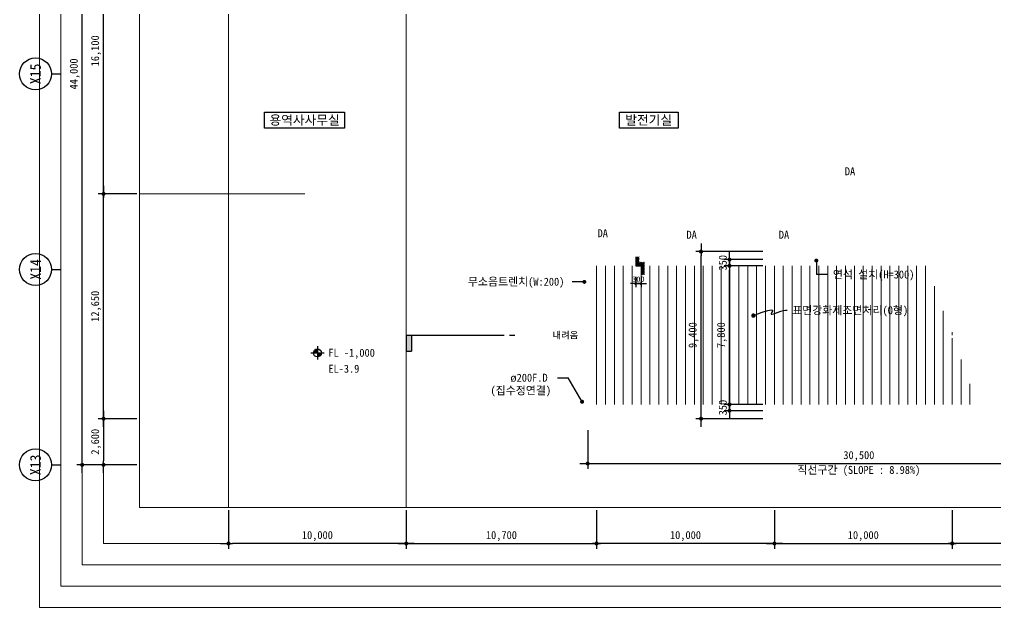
# Model space of a CAD drawing. Header units: millimetres. Extents: x 2292510 to 2787134, y 32296 to 526467.
# Drawn here: x 2297521 to 2352404, y 277341 to 310428 of the extents above; entities that cross this region are included whole.
import ezdxf
from ezdxf.enums import TextEntityAlignment as Align
from ezdxf.xclip import XClip

# ---------------------------------------------------------------- set-up
doc = ezdxf.new("R2010")
doc.units = ezdxf.units.MM
doc.header["$LTSCALE"] = 200
doc.header["$MEASUREMENT"] = 0
doc.header["$XCLIPFRAME"] = 0
doc.linetypes.add('CEN', pattern=[62, 60, -1, 0, -1])
doc.layers.get('0').update_dxf_attribs({"linetype": 'CONTINUOUS'})
for name, color, linetype, lineweight in [('A-AXIS-BUBL', 7, 'CONTINUOUS', 25), ('A-CNTL', 1, 'CEN', 15), ('A-DIMS', 7, 'CONTINUOUS', 25), ('A-MKXS-LEAD', 7, 'CONTINUOUS', 25), ('A-MKXS-MAK1', 3, 'CONTINUOUS', 25), ('A-MKXS-TEXT1', 3, 'CONTINUOUS', 25), ('A-MKXX-NAME', 3, 'CONTINUOUS', 25), ('A-MKXX-SYMB', 7, 'CONTINUOUS', 25), ('A-SSXS-PATT', 8, 'CONTINUOUS', 18), ('A-XXXX-HATC', 8, 'CONTINUOUS', 18), ('A-XXXX-SYMB', 7, 'CONTINUOUS', 25), ('A-XXXX-TXT2', 3, 'CONTINUOUS', 25)]:
    doc.layers.add(name, color=color, linetype=linetype, lineweight=lineweight)
doc.layers.add('A-XXXX-NPLT', color=144, linetype='CONTINUOUS', lineweight=15, plot=False)
doc.styles.add('HY울릉도L', font='')
doc.styles.add('돋움', font='')
doc.styles.add('돋움체', font='')
doc.styles.get('HY울릉도L').set_extended_font_data('HYwulM')
doc.styles.get('돋움').set_extended_font_data('DotumChe')
doc.styles.get('돋움체').set_extended_font_data('DotumChe')
doc.dimstyles.new('CDIM', dxfattribs={"dimtxt": 3, "dimasz": 1.5, "dimexe": 2, "dimexo": 1, "dimgap": 1, "dimtad": 1, "dimdec": 0, "dimrnd": 0.5, "dimzin": 0, "dimdsep": 32, "dimlunit": 6, "dimtxsty": 'HY울릉도L', "dimblk1": '_CIDOT', "dimblk2": '_CIDOT', "dimsah": 1, "dimcen": 5.5, "dimclrd": 2, "dimclre": 2, "dimclrt": 7, "dimadec": 0, "dimazin": 0, "dimtfac": 1, "dimtdec": 0, "dimtix": 1, "dimtmove": 2, "dimatfit": 1, "dimldrblk": '_CIDOT', "dimfxl": 1, "dimtolj": 1, "dimtzin": 0, "dimlwd": -1, "dimarcsym": 0})

# ---------------------------------------------------------------- blocks, each defined once
blk = doc.blocks.new('_CIDOT')
at = {"color": 0, "linetype": 'ByBlock'}
blk.add_line((2, 0), (-1, 0), dxfattribs=at)
at = {"color": 0, "linetype": 'ByBlock', "const_width": 0.5}
blk.add_lwpolyline([(-0.25, 0, 1), (0.25, 0, 1)], format="xyb", close=True, dxfattribs=at)
blk = doc.blocks.new('*D233')
at = {"layer": 'A-DIMS', "lineweight": -2, "transparency": 16777216}
for p, q in [((17391, 36500), (15216, 36500)), ((17391, 23850), (15216, 23850))]:
    blk.add_line(p, q, dxfattribs=at)
at = {"layer": 'A-DIMS', "transparency": 16777216}
blk.add_line((15516, 24075), (15516, 36275), dxfattribs=at)
at = {"layer": 'A-DIMS', "transparency": 16777216, "xscale": 225, "yscale": 225, "zscale": 225}
for p, rotation in [((15516, 36500), 90), ((15516, 23850), 270)]:
    blk.add_blockref('_CIDOT', p, dxfattribs=dict(at, rotation=rotation))
at = {"layer": 'A-DIMS', "color": 3, "transparency": 16777216, "insert": (15098, 30175), "char_height": 450, "attachment_point": 5, "rotation": 90, "style": '돋움'}
blk.add_mtext('\\A1;12,650', dxfattribs=at)
blk = doc.blocks.new('*D234')
at = {"layer": 'A-DIMS', "lineweight": -2, "transparency": 16777216}
for p, q in [((17391, 52600), (15216, 52600)), ((17391, 36500), (15216, 36500))]:
    blk.add_line(p, q, dxfattribs=at)
at = {"layer": 'A-DIMS', "transparency": 16777216}
blk.add_line((15516, 36725), (15516, 52375), dxfattribs=at)
at = {"layer": 'A-DIMS', "transparency": 16777216, "xscale": 225, "yscale": 225, "zscale": 225}
for p, rotation in [((15516, 52600), 90), ((15516, 36500), 270)]:
    blk.add_blockref('_CIDOT', p, dxfattribs=dict(at, rotation=rotation))
at = {"layer": 'A-DIMS', "color": 3, "transparency": 16777216, "insert": (15098, 44550), "char_height": 450, "attachment_point": 5, "rotation": 90, "style": '돋움'}
blk.add_mtext('\\A1;16,100', dxfattribs=at)
blk = doc.blocks.new('*D236')
at = {"layer": 'A-DIMS', "lineweight": -2, "transparency": 16777216}
for p, q in [((17391, 23850), (15216, 23850)), ((17391, 21250), (15216, 21250))]:
    blk.add_line(p, q, dxfattribs=at)
at = {"layer": 'A-DIMS', "transparency": 16777216}
blk.add_line((15516, 23625), (15516, 21475), dxfattribs=at)
at = {"layer": 'A-DIMS', "transparency": 16777216, "xscale": 225, "yscale": 225, "zscale": 225}
for p, rotation in [((15516, 23850), 90), ((15516, 21250), 270)]:
    blk.add_blockref('_CIDOT', p, dxfattribs=dict(at, rotation=rotation))
at = {"layer": 'A-DIMS', "color": 3, "transparency": 16777216, "insert": (15098, 22550), "char_height": 450, "attachment_point": 5, "rotation": 90, "style": '돋움'}
blk.add_mtext('\\A1;2,600', dxfattribs=at)
blk = doc.blocks.new('*D237')
at = {"layer": 'A-DIMS', "lineweight": -2, "transparency": 16777216}
for p, q in [((17391, 65250), (14016, 65250)), ((17391, 21250), (14016, 21250))]:
    blk.add_line(p, q, dxfattribs=at)
at = {"layer": 'A-DIMS', "transparency": 16777216}
blk.add_line((14316, 21475), (14316, 65025), dxfattribs=at)
at = {"layer": 'A-DIMS', "transparency": 16777216, "xscale": 225, "yscale": 225, "zscale": 225}
for p, rotation in [((14316, 65250), 90), ((14316, 21250), 270)]:
    blk.add_blockref('_CIDOT', p, dxfattribs=dict(at, rotation=rotation))
at = {"layer": 'A-DIMS', "color": 3, "transparency": 16777216, "insert": (13898, 43250), "char_height": 450, "attachment_point": 5, "rotation": 90, "style": '돋움'}
blk.add_mtext('\\A1;44,000', dxfattribs=at)
blk = doc.blocks.new('*D250')
at = {"layer": 'A-DIMS', "lineweight": -2, "transparency": 16777216}
for p, q in [((43241, 18700), (43241, 16525)), ((53241, 18700), (53241, 16525))]:
    blk.add_line(p, q, dxfattribs=at)
at = {"layer": 'A-DIMS', "transparency": 16777216}
blk.add_line((53016, 16825), (43466, 16825), dxfattribs=at)
at = {"layer": 'A-DIMS', "transparency": 16777216, "xscale": 225, "yscale": 225, "zscale": 225, "rotation": 180}
blk.add_blockref('_CIDOT', (43241, 16825), dxfattribs=at)
at = {"layer": 'A-DIMS', "transparency": 16777216, "xscale": 225, "yscale": 225, "zscale": 225}
blk.add_blockref('_CIDOT', (53241, 16825), dxfattribs=at)
at = {"layer": 'A-DIMS', "color": 3, "transparency": 16777216, "insert": (48241, 17243), "char_height": 450, "attachment_point": 5, "style": '돋움'}
blk.add_mtext('\\A1;10,000', dxfattribs=at)
blk = doc.blocks.new('*D251')
at = {"layer": 'A-DIMS', "lineweight": -2, "transparency": 16777216}
for p, q in [((53241, 18700), (53241, 16525)), ((63241, 18700), (63241, 16525))]:
    blk.add_line(p, q, dxfattribs=at)
at = {"layer": 'A-DIMS', "transparency": 16777216}
blk.add_line((53466, 16825), (63016, 16825), dxfattribs=at)
at = {"layer": 'A-DIMS', "transparency": 16777216, "xscale": 225, "yscale": 225, "zscale": 225, "rotation": 180}
blk.add_blockref('_CIDOT', (53241, 16825), dxfattribs=at)
at = {"layer": 'A-DIMS', "transparency": 16777216, "xscale": 225, "yscale": 225, "zscale": 225}
blk.add_blockref('_CIDOT', (63241, 16825), dxfattribs=at)
at = {"layer": 'A-DIMS', "color": 3, "transparency": 16777216, "insert": (58241, 17243), "char_height": 450, "attachment_point": 5, "style": '돋움'}
blk.add_mtext('\\A1;10,000', dxfattribs=at)
blk = doc.blocks.new('*D252')
at = {"layer": 'A-DIMS', "lineweight": -2, "transparency": 16777216}
for p, q in [((63241, 18700), (63241, 16525)), ((73241, 18700), (73241, 16525))]:
    blk.add_line(p, q, dxfattribs=at)
at = {"layer": 'A-DIMS', "transparency": 16777216}
blk.add_line((73016, 16825), (63466, 16825), dxfattribs=at)
at = {"layer": 'A-DIMS', "transparency": 16777216, "xscale": 225, "yscale": 225, "zscale": 225, "rotation": 180}
blk.add_blockref('_CIDOT', (63241, 16825), dxfattribs=at)
at = {"layer": 'A-DIMS', "transparency": 16777216, "xscale": 225, "yscale": 225, "zscale": 225}
blk.add_blockref('_CIDOT', (73241, 16825), dxfattribs=at)
at = {"layer": 'A-DIMS', "color": 3, "transparency": 16777216, "insert": (68241, 17243), "char_height": 450, "attachment_point": 5, "style": '돋움'}
blk.add_mtext('\\A1;10,000', dxfattribs=at)
blk = doc.blocks.new('*D253')
at = {"layer": 'A-DIMS', "lineweight": -2, "transparency": 16777216}
for p, q in [((32541, 18700), (32541, 16525)), ((43241, 18700), (43241, 16525))]:
    blk.add_line(p, q, dxfattribs=at)
at = {"layer": 'A-DIMS', "transparency": 16777216}
blk.add_line((32766, 16825), (43016, 16825), dxfattribs=at)
at = {"layer": 'A-DIMS', "transparency": 16777216, "xscale": 225, "yscale": 225, "zscale": 225, "rotation": 180}
blk.add_blockref('_CIDOT', (32541, 16825), dxfattribs=at)
at = {"layer": 'A-DIMS', "transparency": 16777216, "xscale": 225, "yscale": 225, "zscale": 225}
blk.add_blockref('_CIDOT', (43241, 16825), dxfattribs=at)
at = {"layer": 'A-DIMS', "color": 3, "transparency": 16777216, "insert": (37891, 17243), "char_height": 450, "attachment_point": 5, "style": '돋움'}
blk.add_mtext('\\A1;10,700', dxfattribs=at)
blk = doc.blocks.new('*D226')
at = {"layer": 'A-DIMS', "lineweight": -2, "transparency": 16777216}
for p, q in [((22541, 18700), (22541, 16525)), ((32541, 18700), (32541, 16525))]:
    blk.add_line(p, q, dxfattribs=at)
at = {"layer": 'A-DIMS', "transparency": 16777216}
blk.add_line((32316, 16825), (22766, 16825), dxfattribs=at)
at = {"layer": 'A-DIMS', "transparency": 16777216, "xscale": 225, "yscale": 225, "zscale": 225, "rotation": 180}
blk.add_blockref('_CIDOT', (22541, 16825), dxfattribs=at)
at = {"layer": 'A-DIMS', "transparency": 16777216, "xscale": 225, "yscale": 225, "zscale": 225}
blk.add_blockref('_CIDOT', (32541, 16825), dxfattribs=at)
at = {"layer": 'A-DIMS', "color": 3, "transparency": 16777216, "insert": (27541, 17243), "char_height": 450, "attachment_point": 5, "style": '돋움'}
blk.add_mtext('\\A1;10,000', dxfattribs=at)
blk = doc.blocks.new('*D37')
at = {"layer": 'A-DIMS', "lineweight": -2, "transparency": 16777216}
for p, q in [((2329471, 287316), (2329471, 285141)), ((2359971, 287316), (2359971, 285141))]:
    blk.add_line(p, q, dxfattribs=at)
at = {"layer": 'A-DIMS', "transparency": 16777216}
blk.add_line((2329696, 285441), (2359746, 285441), dxfattribs=at)
at = {"layer": 'A-DIMS', "transparency": 16777216, "xscale": 225, "yscale": 225, "zscale": 225, "rotation": 180}
blk.add_blockref('_CIDOT', (2329471, 285441), dxfattribs=at)
at = {"layer": 'A-DIMS', "transparency": 16777216, "xscale": 225, "yscale": 225, "zscale": 225}
blk.add_blockref('_CIDOT', (2359971, 285441), dxfattribs=at)
at = {"layer": 'A-DIMS', "color": 3, "transparency": 16777216, "insert": (2344721, 285858), "char_height": 450, "attachment_point": 5, "style": '돋움'}
blk.add_mtext('\\A1;30,500', dxfattribs=at)
blk = doc.blocks.new('*D72')
at = {"layer": 'A-DIMS', "lineweight": -2, "transparency": 16777216}
for p, q in [((2339321, 297366), (2335546, 297366)), ((2339321, 287966), (2335546, 287966))]:
    blk.add_line(p, q, dxfattribs=at)
at = {"layer": 'A-DIMS', "transparency": 16777216}
blk.add_line((2335846, 288191), (2335846, 297141), dxfattribs=at)
at = {"layer": 'A-DIMS', "transparency": 16777216, "xscale": 225, "yscale": 225, "zscale": 225}
for p, rotation in [((2335846, 297366), 90), ((2335846, 287966), 270)]:
    blk.add_blockref('_CIDOT', p, dxfattribs=dict(at, rotation=rotation))
at = {"layer": 'A-DIMS', "color": 3, "transparency": 16777216, "insert": (2335428, 292666), "char_height": 450, "attachment_point": 5, "rotation": 90, "style": '돋움'}
blk.add_mtext('\\A1;9,400', dxfattribs=at)
blk = doc.blocks.new('*D86')
at = {"layer": 'A-DIMS', "lineweight": -2, "transparency": 16777216}
for p, q in [((2339321, 296566), (2337146, 296566)), ((2339321, 288766), (2337146, 288766))]:
    blk.add_line(p, q, dxfattribs=at)
at = {"layer": 'A-DIMS', "transparency": 16777216}
blk.add_line((2337446, 288991), (2337446, 296341), dxfattribs=at)
at = {"layer": 'A-DIMS', "transparency": 16777216, "xscale": 225, "yscale": 225, "zscale": 225}
for p, rotation in [((2337446, 296566), 90), ((2337446, 288766), 270)]:
    blk.add_blockref('_CIDOT', p, dxfattribs=dict(at, rotation=rotation))
at = {"layer": 'A-DIMS', "color": 3, "transparency": 16777216, "insert": (2337028, 292666), "char_height": 450, "attachment_point": 5, "rotation": 90, "style": '돋움'}
blk.add_mtext('\\A1;7,800', dxfattribs=at)
blk = doc.blocks.new('*D87')
at = {"layer": 'A-DIMS', "lineweight": -2, "transparency": 16777216}
for p, q in [((2339321, 288766), (2337146, 288766)), ((2339321, 288416), (2337146, 288416))]:
    blk.add_line(p, q, dxfattribs=at)
at = {"layer": 'A-DIMS', "transparency": 16777216}
for p, q in [((2337446, 288991), (2337446, 289216)), ((2337446, 288766), (2337446, 288416)), ((2337446, 288191), (2337446, 287966))]:
    blk.add_line(p, q, dxfattribs=at)
at = {"layer": 'A-DIMS', "transparency": 16777216, "xscale": 225, "yscale": 225, "zscale": 225}
for p, rotation in [((2337446, 288766), 270), ((2337446, 288416), 90)]:
    blk.add_blockref('_CIDOT', p, dxfattribs=dict(at, rotation=rotation))
at = {"layer": 'A-DIMS', "color": 3, "transparency": 16777216, "insert": (2337070, 288591), "char_height": 450, "attachment_point": 5, "rotation": 90, "style": '돋움'}
blk.add_mtext('\\A1;350', dxfattribs=at)
blk = doc.blocks.new('*D88')
at = {"layer": 'A-DIMS', "transparency": 16777216}
for p, q in [((2337446, 297141), (2337446, 297366)), ((2337446, 296566), (2337446, 296916)), ((2337446, 296341), (2337446, 296116))]:
    blk.add_line(p, q, dxfattribs=at)
at = {"layer": 'A-DIMS', "lineweight": -2, "transparency": 16777216}
for p, q in [((2339321, 296916), (2337146, 296916)), ((2339321, 296566), (2337146, 296566))]:
    blk.add_line(p, q, dxfattribs=at)
at = {"layer": 'A-DIMS', "transparency": 16777216, "xscale": 225, "yscale": 225, "zscale": 225}
for p, rotation in [((2337446, 296916), 270), ((2337446, 296566), 90)]:
    blk.add_blockref('_CIDOT', p, dxfattribs=dict(at, rotation=rotation))
at = {"layer": 'A-DIMS', "color": 3, "transparency": 16777216, "insert": (2337070, 296741), "char_height": 450, "attachment_point": 5, "rotation": 90, "style": '돋움'}
blk.add_mtext('\\A1;350', dxfattribs=at)
blk = doc.blocks.new('*U162')
at = {"layer": 'A-SSXS-PATT'}
blk.add_line((0, -3900), (0, 3900), dxfattribs=at)
blk = doc.blocks.new('*U163')
at = {"color": 0, "linetype": 'ByBlock', "lineweight": -2, "transparency": 16777216}
blk.add_blockref('*U162', (2611971, 413765), dxfattribs=at)
for p, rotation in [((2608644, 413416), 11.99999999999999), ((2609192, 413522), 9.999999999999977), ((2609744, 413610), 7.99999999999998), ((2610298, 413678), 5.999999999999965), ((2610855, 413726), 4.000000000000041), ((2611412, 413756), 1.999999999999765), ((2607027, 412982), 17.99999999999997), ((2607561, 413146), 15.99999999999997), ((2608100, 413290), 13.99999999999997), ((2605977, 412600), 22), ((2606498, 412801), 19.99999999999998), ((2604957, 412146), 25.99999999999998), ((2605463, 412382), 23.99999999999997), ((2603971, 411622), 29.99999999999999), ((2604459, 411893), 28), ((2603492, 411334), 32), ((2602566, 410710), 36.00000000000001), ((2603024, 411030), 34.00000000000001), ((2602120, 410374), 37.99999999999999), ((2601686, 410022), 39.99999999999999), ((2601265, 409656), 41.99999999999999), ((2600856, 409275), 43.99999999999999), ((2600080, 408472), 47.99999999999999), ((2600461, 408880), 45.99999999999999), ((2599714, 408050), 49.99999999999999), ((2599363, 407616), 51.99999999999999), ((2599027, 407170), 53.99999999999997), ((2598706, 406713), 56), ((2598402, 406244), 57.99999999999999), ((2598114, 405765), 59.99999999999999), ((2597844, 405277), 61.99999999999999), ((2597590, 404779), 63.99999999999999), ((2597354, 404273), 66), ((2597136, 403759), 68), ((2596936, 403238), 70), ((2596754, 402710), 72), ((2596591, 402176), 74), ((2596446, 401636), 75.99999999999997), ((2596320, 401092), 77.99999999999999), ((2596214, 400544), 79.99999999999999), ((2596127, 399992), 82), ((2596058, 399438), 83.99999999999999), ((2596010, 398882), 86), ((2595981, 398324), 87.99999999999999), ((2595971, 397766), 89.99999999999997), ((2595981, 397207), 92), ((2596010, 396649), 93.99999999999999), ((2596058, 396093), 96), ((2596127, 395539), 98), ((2596214, 394987), 99.99999999999999), ((2596320, 394439), 102), ((2596446, 393895), 104), ((2596591, 393355), 106), ((2596754, 392821), 108), ((2596936, 392293), 110), ((2597136, 391772), 112), ((2597354, 391258), 114), ((2597590, 390752), 116), ((2597844, 390254), 118), ((2598114, 389766), 120), ((2598402, 389287), 122), ((2598706, 388818), 124), ((2599027, 388361), 126), ((2599363, 387915), 128), ((2599714, 387481), 130), ((2600080, 387059), 132), ((2600461, 386651), 134), ((2600856, 386256), 136), ((2601265, 385875), 138), ((2601686, 385509), 140), ((2602120, 385157), 142), ((2602566, 384821), 144), ((2603024, 384501), 146), ((2603492, 384197), 148), ((2603971, 383909), 150), ((2604459, 383638), 152), ((2604957, 383385), 154), ((2605463, 383149), 156), ((2605977, 382931), 158), ((2606498, 382730), 160), ((2607026, 382549), 162), ((2607561, 382385), 164), ((2608100, 382241), 166), ((2608644, 382115), 168.0000000000001), ((2609192, 382009), 170), ((2609744, 381921), 172), ((2610298, 381853), 174), ((2610855, 381805), 176.0000000000001), ((2611412, 381775), 178.0000000000001), ((2611971, 381766), 180)]:
    blk.add_blockref('*U162', p, dxfattribs=dict(at, rotation=rotation))
blk = doc.blocks.new('rampline')
at = {"layer": 'A-SSXS-PATT'}
for p, q in [((43241, 56650), (43241, 64450)), ((43741, 56650), (43741, 64450)), ((44241, 56650), (44241, 64450)), ((44741, 56650), (44741, 64450)), ((45241, 56650), (45241, 64450)), ((45741, 56650), (45741, 64450)), ((46241, 56650), (46241, 64450)), ((46741, 56650), (46741, 64450)), ((47241, 56650), (47241, 64450)), ((47741, 56650), (47741, 64450)), ((48241, 56650), (48241, 64450)), ((48741, 56650), (48741, 64450)), ((49241, 56650), (49241, 64450)), ((49741, 56650), (49741, 64450)), ((50241, 56650), (50241, 64450)), ((50741, 56650), (50741, 64450)), ((51241, 56650), (51241, 64450)), ((51741, 56650), (51741, 64450)), ((52241, 56650), (52241, 64450)), ((52741, 56650), (52741, 64450)), ((53241, 56650), (53241, 64450)), ((53741, 56650), (53741, 64450)), ((54241, 56650), (54241, 64450)), ((54741, 56650), (54741, 64450)), ((55241, 56650), (55241, 64450)), ((55741, 56650), (55741, 64450)), ((56241, 56650), (56241, 64450)), ((56741, 56650), (56741, 64450)), ((57241, 56650), (57241, 64450)), ((57741, 56650), (57741, 64450)), ((58241, 56650), (58241, 64450)), ((58741, 56650), (58741, 64450)), ((59241, 56650), (59241, 64450)), ((59741, 56650), (59741, 64450)), ((60241, 56650), (60241, 64450)), ((60741, 56650), (60741, 64450)), ((61241, 56650), (61241, 64450)), ((61741, 56650), (61741, 64450)), ((62241, 56650), (62241, 64450)), ((62741, 56650), (62741, 64450)), ((63241, 56650), (63241, 64450)), ((63741, 56650), (63741, 64450)), ((64241, 56650), (64241, 64450)), ((64741, 56650), (64741, 64450)), ((65241, 56650), (65241, 64450)), ((65741, 56650), (65741, 64450)), ((66241, 56650), (66241, 64450)), ((66741, 56650), (66741, 64450)), ((67241, 56650), (67241, 64450)), ((67741, 56650), (67741, 64450)), ((68241, 56650), (68241, 64450)), ((68741, 56650), (68741, 64450)), ((69241, 56650), (69241, 64450)), ((69741, 56650), (69741, 64450)), ((70241, 56650), (70241, 64450)), ((70741, 56650), (70741, 64450)), ((71241, 56650), (71241, 64450)), ((71741, 56650), (71741, 64450)), ((72241, 56650), (72241, 64450)), ((72741, 56650), (72741, 64450)), ((73241, 56650), (73241, 64450)), ((43241, 32450), (43241, 24650)), ((43741, 32450), (43741, 24650)), ((44241, 32450), (44241, 24650)), ((44741, 32450), (44741, 24650)), ((45241, 32450), (45241, 24650)), ((45741, 32450), (45741, 24650)), ((46241, 32450), (46241, 24650)), ((46741, 32450), (46741, 24650)), ((47241, 32450), (47241, 24650)), ((47741, 32450), (47741, 24650)), ((48241, 32450), (48241, 24650)), ((48741, 32450), (48741, 24650)), ((49241, 32450), (49241, 24650)), ((49741, 32450), (49741, 24650)), ((50241, 32450), (50241, 24650)), ((50741, 32450), (50741, 24650)), ((51241, 32450), (51241, 24650)), ((51741, 32450), (51741, 24650)), ((52241, 32450), (52241, 24650)), ((52741, 32450), (52741, 24650)), ((53241, 32450), (53241, 24650)), ((53741, 32450), (53741, 24650)), ((54241, 32450), (54241, 24650)), ((54741, 32450), (54741, 24650)), ((55241, 32450), (55241, 24650)), ((55741, 32450), (55741, 24650)), ((56241, 32450), (56241, 24650)), ((56741, 32450), (56741, 24650)), ((57241, 32450), (57241, 24650)), ((57741, 32450), (57741, 24650)), ((58241, 32450), (58241, 24650)), ((58741, 32450), (58741, 24650)), ((59241, 32450), (59241, 24650)), ((59741, 32450), (59741, 24650)), ((60241, 32450), (60241, 24650)), ((60741, 32450), (60741, 24650)), ((61241, 32450), (61241, 24650)), ((61741, 32450), (61741, 24650)), ((62241, 32450), (62241, 24650)), ((62741, 32450), (62741, 24650)), ((63241, 32450), (63241, 24650)), ((63741, 32450), (63741, 24650)), ((64241, 32450), (64241, 24650)), ((64741, 32450), (64741, 24650)), ((65241, 32450), (65241, 24650)), ((65741, 32450), (65741, 24650)), ((66241, 32450), (66241, 24650)), ((66741, 32450), (66741, 24650)), ((67241, 32450), (67241, 24650)), ((67741, 32450), (67741, 24650)), ((68241, 32450), (68241, 24650)), ((68741, 32450), (68741, 24650)), ((69241, 32450), (69241, 24650)), ((69741, 32450), (69741, 24650)), ((70241, 32450), (70241, 24650)), ((70741, 32450), (70741, 24650)), ((71241, 32450), (71241, 24650)), ((71741, 32450), (71741, 24650)), ((72241, 32450), (72241, 24650)), ((72741, 32450), (72741, 24650)), ((73241, 32450), (73241, 24650))]:
    blk.add_line(p, q, dxfattribs=at)
at = {"xscale": -1}
blk.add_blockref('*U163', (2685212, -353216), dxfattribs=at)
blk = doc.blocks.new('*D324')
at = {"layer": 'A-DIMS', "lineweight": -2, "transparency": 16777216}
for p, q in [((2332171, 295953), (2332171, 295366)), ((2332471, 295966), (2332471, 295366))]:
    blk.add_line(p, q, dxfattribs=at)
at = {"layer": 'A-DIMS', "transparency": 16777216}
for p, q in [((2332021, 295566), (2331871, 295566)), ((2332471, 295566), (2332171, 295566)), ((2332621, 295566), (2332771, 295566))]:
    blk.add_line(p, q, dxfattribs=at)
at = {"layer": 'A-DIMS', "transparency": 16777216, "xscale": 150, "yscale": 150, "zscale": 150}
blk.add_blockref('_CIDOT', (2332171, 295566), dxfattribs=at)
at = {"layer": 'A-DIMS', "transparency": 16777216, "xscale": 150, "yscale": 150, "zscale": 150, "rotation": 180}
blk.add_blockref('_CIDOT', (2332471, 295566), dxfattribs=at)
at = {"layer": 'A-DIMS', "color": 3, "transparency": 16777216, "insert": (2332321, 295817), "char_height": 300, "attachment_point": 5, "style": '돋움체'}
blk.add_mtext('\\A1;300', dxfattribs=at)
blk = doc.blocks.new('dim_진입램프')
for p, q in [((12591.3, 43250), (13116.3, 43250)), ((12591.3, 32250), (13116.3, 32250)), ((12591.3, 21250), (13116.3, 21250))]:
    blk.add_line(p, q)
at = {"layer": 'A-AXIS-BUBL', "ltscale": 0.2}
for centre in [(11691.3, 43250), (11691.3, 32250), (11691.3, 21250)]:
    blk.add_circle(centre, 900, dxfattribs=at)
at = {"layer": 'A-CNTL', "ltscale": 300}
for points in [[(22541.3, 70250), (22541.3, 18850)], [(32541.3, 70250), (32541.3, 18850)], [(17541.3, 36500), (26841.3, 36500)]]:
    blk.add_lwpolyline(points, dxfattribs=at)
at = {"layer": 'A-XXXX-NPLT'}
for points in [[(104566.3, 13225), (11916.3, 13225), (11916.3, 75875), (104566.3, 75875)], [(103366.3, 14425), (13116.3, 14425), (13116.3, 74675), (103366.3, 74675)], [(102166.3, 15625), (14316.3, 15625), (14316.3, 73475), (102166.3, 73475)], [(100966.3, 16825), (15516.3, 16825), (15516.3, 72275), (100966.3, 72275)], [(17541.3, 70250), (98941.3, 70250), (98941.3, 18850), (17541.3, 18850)]]:
    blk.add_lwpolyline(points, close=True, dxfattribs=at)
at = {"layer": 'A-XXXX-TXT2', "ltscale": 0.2, "style": '돋움체'}
for s, p in [('X15', (11691.3, 43250)), ('X14', (11691.3, 32250)), ('X13', (11691.3, 21250))]:
    blk.add_text(s, height=600, rotation=90, dxfattribs=at).set_placement(p, align=Align.MIDDLE)
at = {"layer": 'A-DIMS'}
for base, p1, p2, angle, picture, middle in [((14316.3, 65250), (17541.3, 21250), (17541.3, 65250), 90, '*D237', (13898.4, 43250)), ((15516.3, 52600), (17541.3, 36500), (17541.3, 52600), 90, '*D234', (15098.4, 44550)), ((15516.3, 36500), (17541.3, 23850), (17541.3, 36500), 90, '*D233', (15098.4, 30175)), ((15516.3, 21250), (17541.3, 23850), (17541.3, 21250), 90, '*D236', (15098.4, 22550)), ((22541.3, 16825), (32541.3, 18850), (22541.3, 18850), 180, '*D226', (27541.3, 17242.8)), ((43241.3, 16825), (53241.3, 18850), (43241.3, 18850), 180, '*D250', (48241.3, 17242.8)), ((63241.3, 16825), (73241.3, 18850), (63241.3, 18850), 180, '*D252', (68241.3, 17242.8))]:
    dim = blk.add_linear_dim(base=base, p1=p1, p2=p2, angle=angle, dimstyle='CDIM', override={"dimscale": 150, "dimtxsty": '돋움', "dimclrd": 256, "dimclre": 256, "dimclrt": 3}, dxfattribs=at)
    dim.commit()
    dim.dimension.update_dxf_attribs({"geometry": picture, "text_midpoint": middle})
for base, p1, p2, picture, middle in [((43241.3, 16825), (32541.3, 18850), (43241.3, 18850), '*D253', (37891.3, 17242.8)), ((63241.3, 16825), (53241.3, 18850), (63241.3, 18850), '*D251', (58241.3, 17242.8))]:
    dim = blk.add_linear_dim(base=base, p1=p1, p2=p2, dimstyle='CDIM', override={"dimscale": 150, "dimtxsty": '돋움', "dimclrd": 256, "dimclre": 256, "dimclrt": 3}, dxfattribs=at)
    dim.commit()
    dim.dimension.update_dxf_attribs({"geometry": picture, "text_midpoint": middle})

msp = doc.modelspace()

# ---------------------------------------------------------------- hatches: boundary and pattern name
at = {"layer": 'A-MKXS-MAK1'}
msp.add_hatch(color=256, dxfattribs=at).paths.add_polyline_path([(2319570.8, 291765.5), (2319270.8, 291765.5), (2319270.8, 292665.5), (2319570.8, 292665.5)])
at = {"layer": 'A-XXXX-HATC'}
h = msp.add_hatch(dxfattribs=at)
h.set_pattern_fill('BRICK', color=256, scale=60.000001, angle=90, style=0)
h.set_pattern_definition([(135, (2412803.6, 188702.09), (-42.426407, -42.426407), [])])
h.paths.add_polyline_path([(2332370.8, 296765.5), (2332670.8, 296765.5), (2332670.8, 296065.5), (2332470.8, 296065.5), (2332470.8, 296565.5), (2332170.8, 296565.5), (2332170.8, 297065.5), (2332370.8, 297065.8)])
at = {"layer": 'A-XXXX-SYMB'}
h = msp.add_hatch(color=256, dxfattribs=at)
h.paths.add_polyline_path([(2314270.8, 291890.5, 0.4142136), (2314045.8, 291665.5), (2314270.8, 291665.5)])
h.paths.add_polyline_path([(2314495.8, 291665.5), (2314270.8, 291665.5), (2314270.8, 291440.5, 0.4142136)])

# ---------------------------------------------------------------- linework, layer by layer
at = {"layer": 'A-MKXS-LEAD'}
for p, q in [((2342329.6, 296865.5), (2342329.6, 296079.8)), ((2342929.6, 296079.8), (2342329.6, 296079.8)), ((2329282.7, 295665.5), (2328590, 295665.5)), ((2327777.7, 290262.4), (2328377.7, 290262.4)), ((2329154.7, 288916.6), (2328377.7, 290262.4))]:
    msp.add_line(p, q, dxfattribs=at)
for points, const_width in [([(2342273.3, 296865.5, 1), (2342385.8, 296865.5, 1)], 112.5), ([(2329338.9, 295665.5, 1), (2329226.4, 295665.5, 1)], 112.5), ([(2338729.8, 293773.6, 1), (2338854.2, 293761.2, 1)], 120), ([(2329213, 288916.5, 1), (2329100.5, 288916.5, 1)], 112.5)]:
    msp.add_lwpolyline(points, format="xyb", close=True, dxfattribs=dict(at, const_width=const_width))
msp.add_lwpolyline([(2338792, 293767.4), (2339280.8, 293951.7), (2339599.3, 294051.2), (2339780.5, 294083.4), (2339857.5, 294066), (2339863.2, 294016.5), (2339830.8, 293952.4), (2339793.1, 293891.5), (2339783.3, 293851.1), (2339826.6, 293844.5), (2339917.2, 293866.5), (2340041.6, 293907.5), (2340186, 293958.1), (2340337.1, 294008.5), (2340481.1, 294049.3), (2340604.6, 294070.9), (2340693.9, 294063.7)], dxfattribs=at)
at = {"layer": 'A-MKXS-MAK1'}
for p, q in [((2319270.8, 292665.5), (2324770.8, 292665.5)), ((2319270.8, 292665.5), (2319270.8, 291765.5)), ((2319570.8, 292665.5), (2319570.8, 291765.5)), ((2325070.8, 292665.5), (2325370.8, 292665.5)), ((2319270.8, 291765.5), (2319570.8, 291765.5))]:
    msp.add_line(p, q, dxfattribs=at)
at = {"layer": 'A-MKXX-SYMB'}
for points in [[(2315802.9, 304321.5), (2311302.9, 304321.5), (2311302.9, 305221.5), (2315802.9, 305221.5)], [(2334554, 304321.5), (2331254, 304321.5), (2331254, 305221.5), (2334554, 305221.5)]]:
    msp.add_lwpolyline(points, close=True, dxfattribs=at)
at = {"layer": 'A-XXXX-SYMB'}
for p, q in [((2314270.8, 292040.5), (2314270.8, 291290.5)), ((2313895.8, 291665.5), (2314645.8, 291665.5))]:
    msp.add_line(p, q, dxfattribs=at)
msp.add_lwpolyline([(2332170.8, 297065.5), (2332170.8, 296565.5), (2332470.8, 296565.5), (2332470.8, 296065.5)], dxfattribs=at)
msp.add_circle((2314270.8, 291665.5), 225, dxfattribs=at)

# ---------------------------------------------------------------- block references
msp.add_blockref('dim_진입램프', (2286729.5, 264115.5))
ref = msp.add_blockref('rampline', (2286729.5, 264115.5))
XClip(ref).set_block_clipping_path([(42741.2500024028, 32450.0000000001), (61821.767972671, 32450.0000000002), (63179.7759078369, 28718.9038626884), (63635.8303673998, 28693.9023810683), (62846.6738613667, 28406.0963656709), (63302.9031594349, 28380.6145192056), (64660.7357999468, 24650.0000000001), (42741.2500024028, 24650.0000000001)])

# ---------------------------------------------------------------- texts
at = {"layer": 'A-DIMS', "color": 3, "insert": (2344720.8, 285022.7), "char_height": 450, "attachment_point": 5, "style": '돋움'}
msp.add_mtext('\\A1;직선구간 (SLOPE : 8.98%)', dxfattribs=at)
at = {"layer": 'A-MKXS-TEXT1', "style": '돋움체'}
for p in [(2344223.5, 301886.6), (2330317.9, 298403.6), (2335319.7, 298315.9), (2340511.9, 298315.5)]:
    msp.add_text('DA', height=450, dxfattribs=at).set_placement(p, align=Align.MIDDLE_CENTER)
for s, p in [('무소음트렌치(W:200)', (2322736, 295675.1)), ('연석 설치(H=300)', (2343258.7, 296079.8)), ('ø200F.D', (2325122.8, 290272)), ('(집수정연결)', (2324007.6, 289554.7))]:
    msp.add_text(s, height=450, dxfattribs=at).set_placement(p, align=Align.MIDDLE_LEFT)
at = {"layer": 'A-MKXX-NAME', "style": '돋움체'}
for s, p in [('용역사사무실', (2313552.9, 304771.5)), ('발전기실', (2332904, 304771.5))]:
    msp.add_text(s, height=525, dxfattribs=at).set_placement(p, align=Align.MIDDLE_CENTER)
at = {"layer": 'A-XXXX-TXT2', "style": '돋움체'}
for s, p in [('표면강화제조면처리(O형)', (2340970.8, 294063.7)), ('FL -1,000', (2314886.4, 291676)), ('EL-3.9', (2314886.4, 290776))]:
    msp.add_text(s, height=450, dxfattribs=at).set_placement(p, align=Align.MIDDLE_LEFT)
msp.add_text('내려옴', height=375, dxfattribs=at).set_placement((2328218.3, 292665.5), align=Align.MIDDLE_CENTER)

# ---------------------------------------------------------------- dimensions: what is measured, and where the dimension line sits
at = {"layer": 'A-DIMS'}
for base, p1, p2, angle, override, picture, middle in [((2335845.8, 297365.5), (2339470.8, 287965.5), (2339470.8, 297365.5), 270, {"dimscale": 150, "dimtxsty": '돋움', "dimclrd": 256, "dimclre": 256, "dimclrt": 3}, '*D72', (2335427.9, 292665.5)), ((2337445.8, 296565.5), (2339470.8, 288765.5), (2339470.8, 296565.5), 270, {"dimscale": 150, "dimtxsty": '돋움', "dimclrd": 256, "dimclre": 256, "dimclrt": 3}, '*D86', (2337027.9, 292665.5)), ((2337445.8, 296915.5), (2339470.8, 296565.5), (2339470.8, 296915.5), 270, {"dimscale": 150, "dimtxsty": '돋움', "dimclrd": 256, "dimclre": 256, "dimclrt": 3}, '*D88', (2337070.5, 296740.5)), ((2332170.8, 295566.5), (2332470.8, 296065.5), (2332170.8, 296053.3), 180, {"dimscale": 100, "dimtxsty": '돋움체', "dimclrd": 256, "dimclre": 256, "dimclrt": 3}, '*D324', (2332320.8, 295816.7)), ((2337445.8, 288415.5), (2339470.8, 288765.5), (2339470.8, 288415.5), 270, {"dimscale": 150, "dimtxsty": '돋움', "dimclrd": 256, "dimclre": 256, "dimclrt": 3}, '*D87', (2337070.5, 288590.5)), ((2359970.8, 285440.5), (2329470.8, 287465.5), (2359970.8, 287465.5), 180, {"dimscale": 150, "dimtxsty": '돋움', "dimclrd": 256, "dimclre": 256, "dimclrt": 3}, '*D37', (2344720.8, 285858.3))]:
    dim = msp.add_linear_dim(base=base, p1=p1, p2=p2, angle=angle, dimstyle='CDIM', override=override, dxfattribs=at)
    dim.commit()
    dim.dimension.update_dxf_attribs({"geometry": picture, "text_midpoint": middle})

doc.saveas('drawing.dxf')
